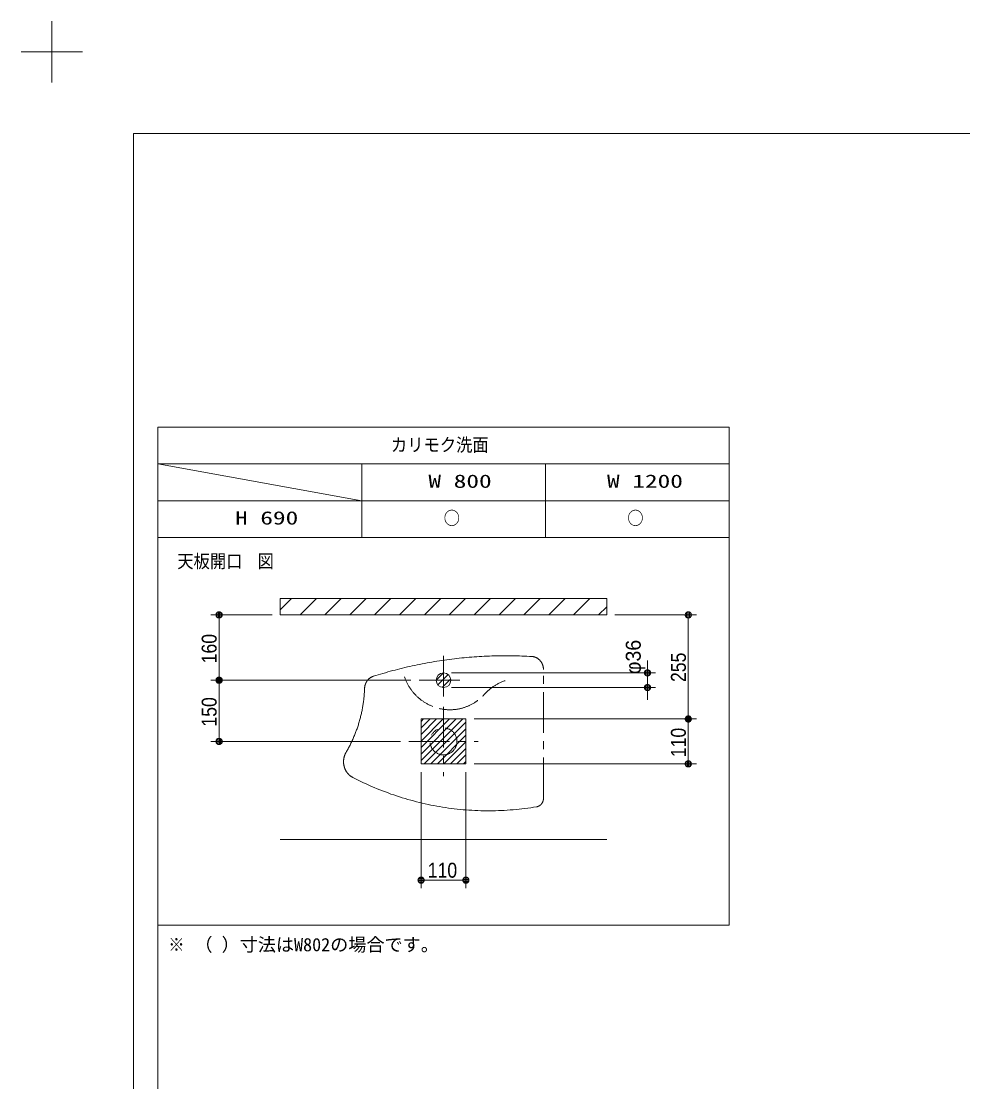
# Model space of a CAD drawing. Units: millimetres, scale not verified. Extents: x -6062 to 6062, y -3045 to 3045.
# Drawn here: x -6062 to -3755, y 446 to 3045 of the extents above; entities that cross this region are included whole.
import ezdxf
from ezdxf.enums import TextEntityAlignment as Align

# ---------------------------------------------------------------- set-up
doc = ezdxf.new("R2010")
doc.units = ezdxf.units.MM
doc.header["$LTSCALE"] = 20
doc.linetypes.add('CHAIN1', pattern=[8, 5, -1, 1, -1])
for name, color, linetype, lineweight in [('0-0_1図面枠', 7, 'Continuous', 9), ('0-2_2寸法-2', 7, 'Continuous', 9), ('0-3_0', 7, 'Continuous', 9), ('0-4_2寸法-1', 7, 'Continuous', 9), ('0-5_3一般', 7, 'Continuous', 9)]:
    doc.layers.add(name, color=color, linetype=linetype, lineweight=lineweight)
doc.styles.add('ＭＳ ゴシック', font='')
doc.styles.add('ＭＳ Ｐゴシック', font='')
doc.styles.get('ＭＳ ゴシック').set_extended_font_data('MS Gothic')
doc.styles.get('ＭＳ Ｐゴシック').set_extended_font_data('MS PGothic')

# ---------------------------------------------------------------- blocks, each defined once
blk = doc.blocks.new('グループ')
at = {"layer": '0-0_1図面枠'}
for p, q in [((-84000, 57900), (-84000, 60900)), ((-85500, 59400), (-82500, 59400))]:
    blk.add_line(p, q, dxfattribs=at)
blk = doc.blocks.new('グループ-2')
at = {"layer": '0-0_1図面枠'}
blk.add_lwpolyline([(-80000, 55400), (80000, 55400), (80000, -55400), (-80000, -55400)], close=True, dxfattribs=at)
blk = doc.blocks.new('図面枠')
at = {"layer": '0-0_1図面枠'}
for name in ['グループ', 'グループ-2']:
    blk.add_blockref(name, (0, 0), dxfattribs=at)
blk = doc.blocks.new('グループ-4')
at = {"layer": '0-0_1図面枠'}
for p, q in [((-78800, 41000), (-78800, -48600)), ((-50800, 39200), (-78800, 39200)), ((-78800, 39200), (-68800, 37400)), ((-68800, 35600), (-68800, 39200)), ((-59800, 35600), (-59800, 39200)), ((-78800, 37400), (-50800, 37400))]:
    blk.add_line(p, q, dxfattribs=at)
for points in [[(-78800, 41000), (-50800, 41000), (-50800, 35600), (-78800, 35600)], [(-78800, 35600), (-50800, 35600), (-50800, 16600), (-78800, 16600)]]:
    blk.add_lwpolyline(points, close=True, dxfattribs=at)
blk = doc.blocks.new('_Dot')
at = {"layer": '0-3_0'}
for p, q in [((-10, 0), (-20, 0)), ((9.78, 2), (-9.78, 2)), ((7.99, 6), (-7.99, 6)), ((9.16, -3.98), (-9.16, -3.98)), ((6, -7.98), (-6, -7.98))]:
    blk.add_line(p, q, dxfattribs=at)
for points in [[(10, 0), (9.92, 1.25), (9.69, 2.49), (9.3, 3.68), (8.76, 4.82), (8.09, 5.88), (7.29, 6.85), (6.37, 7.71), (5.36, 8.44), (4.26, 9.05), (3.09, 9.51), (1.87, 9.82), (0.63, 9.98), (-0.63, 9.98), (-1.87, 9.82), (-3.09, 9.51), (-4.26, 9.05), (-5.36, 8.44), (-6.37, 7.71), (-7.29, 6.85), (-8.09, 5.88), (-8.76, 4.82), (-9.3, 3.68), (-9.69, 2.49), (-9.92, 1.25), (-10, 0), (0, 0)], [(-10, 0), (-9.92, -1.25), (-9.69, -2.49), (-9.3, -3.68), (-8.76, -4.82), (-8.09, -5.88), (-7.29, -6.85), (-6.37, -7.71), (-5.36, -8.44), (-4.26, -9.05), (-3.09, -9.51), (-1.87, -9.82), (-0.63, -9.98), (0.63, -9.98), (1.87, -9.82), (3.09, -9.51), (4.26, -9.05), (5.36, -8.44), (6.37, -7.71), (7.29, -6.85), (8.09, -5.88), (8.76, -4.82), (9.3, -3.68), (9.69, -2.49), (9.92, -1.25), (10, 0), (0, 0)]]:
    blk.add_lwpolyline(points, close=True, dxfattribs=at)

msp = doc.modelspace()

# ---------------------------------------------------------------- linework, layer by layer
at = {"layer": '0-2_2寸法-2'}
for p, q in [((-4527.5, 1463.01), (-4527.5, 1478.01)), ((-5007.5, 1448), (-4507.5, 1448)), ((-4527.5, 1412), (-4527.5, 1448)), ((-5007.5, 1412), (-4507.5, 1412)), ((-4527.5, 1396.99), (-4527.5, 1381.99))]:
    msp.add_line(p, q, dxfattribs=at)
at = {"layer": '0-4_2寸法-1'}
for p, q in [((-5447.5, 1590), (-5597.5, 1590)), ((-4607.5, 1590), (-4407.5, 1590)), ((-5577.5, 1445.01), (-5577.5, 1574.99)), ((-4427.5, 1350.01), (-4427.5, 1574.99)), ((-5107.5, 1430), (-5597.5, 1430)), ((-5107.5, 1430), (-5597.5, 1430)), ((-5577.5, 1414.99), (-5577.5, 1295.01)), ((-4952.5, 1335), (-4407.5, 1335)), ((-4952.5, 1335), (-4407.5, 1335)), ((-4427.5, 1240.01), (-4427.5, 1319.99)), ((-5132.5, 1280), (-5597.5, 1280)), ((-4952.5, 1225), (-4407.5, 1225)), ((-5082.5, 1205), (-5082.5, 920)), ((-4972.5, 1205), (-4972.5, 920)), ((-4987.51, 940), (-5067.49, 940))]:
    msp.add_line(p, q, dxfattribs=at)
at = {"layer": '0-5_3一般'}
for p, q in [((-5427.5, 1602.56), (-5400.06, 1630)), ((-5379.1, 1590), (-5339.1, 1630)), ((-5318.14, 1590), (-5278.14, 1630)), ((-5257.18, 1590), (-5217.18, 1630)), ((-5196.22, 1590), (-5156.22, 1630)), ((-5135.26, 1590), (-5095.26, 1630)), ((-5074.3, 1590), (-5034.3, 1630)), ((-5013.34, 1590), (-4973.34, 1630)), ((-4952.38, 1590), (-4912.38, 1630)), ((-4891.42, 1590), (-4851.42, 1630)), ((-4830.46, 1590), (-4790.46, 1630)), ((-4769.5, 1590), (-4729.5, 1630)), ((-4708.54, 1590), (-4668.54, 1630)), ((-5427.5, 1590), (-4627.5, 1590)), ((-4647.58, 1590), (-4627.5, 1610.08)), ((-5045.5, 1430), (-5027.5, 1448)), ((-5041.13, 1418.37), (-5015.87, 1443.63)), ((-5031.12, 1412.38), (-5009.88, 1433.62)), ((-5082.5, 1329), (-5076.5, 1335)), ((-5082.5, 1313), (-5060.5, 1335)), ((-5082.5, 1297), (-5044.5, 1335)), ((-5082.5, 1281), (-5028.5, 1335)), ((-5082.5, 1265), (-5012.5, 1335)), ((-5082.5, 1249), (-4996.5, 1335)), ((-5082.5, 1233), (-4980.5, 1335)), ((-5074.5, 1225), (-4972.5, 1327)), ((-5058.5, 1225), (-4972.5, 1311)), ((-5042.5, 1225), (-4972.5, 1295)), ((-5026.5, 1225), (-4972.5, 1279)), ((-5010.5, 1225), (-4972.5, 1263)), ((-4994.5, 1225), (-4972.5, 1247)), ((-4978.5, 1225), (-4972.5, 1231)), ((-5427.5, 1040), (-4627.5, 1040)), ((-5427.5, 1040), (-4627.5, 1040))]:
    msp.add_line(p, q, dxfattribs=at)
at = {"layer": '0-5_3一般', "linetype": 'CHAIN1'}
for p, q in [((-5027.5, 1490), (-5027.5, 1370)), ((-5121.73, 1434.48), (-5123.05, 1437.96)), ((-5087.5, 1430), (-4967.5, 1430)), ((-5027.5, 1365), (-5027.5, 1195)), ((-5112.5, 1280), (-4942.5, 1280))]:
    msp.add_line(p, q, dxfattribs=at)
at = {"layer": '0-5_3一般'}
for points in [[(-5427.5, 1630), (-4627.5, 1630), (-4627.5, 1590), (-5427.5, 1590)], [(-5082.5, 1335), (-4972.5, 1335), (-4972.5, 1225), (-5082.5, 1225)], [(-5082.5, 1335), (-4972.5, 1335), (-4972.5, 1225), (-5082.5, 1225)]]:
    msp.add_lwpolyline(points, close=True, dxfattribs=at)
at = {"layer": '0-5_3一般', "linetype": 'CHAIN1'}
for points in [[(-4915.14, 1489.25), (-4921.28, 1489), (-4927.42, 1488.71), (-4933.56, 1488.39), (-4939.69, 1488.04), (-4945.83, 1487.65), (-4951.96, 1487.22), (-4958.09, 1486.76), (-4964.22, 1486.26), (-4970.35, 1485.73), (-4976.47, 1485.16), (-4982.59, 1484.56), (-4988.71, 1483.92), (-4994.82, 1483.25), (-5000.93, 1482.54), (-5007.04, 1481.79), (-5013.14, 1481.01), (-5019.24, 1480.2), (-5025.33, 1479.35), (-5031.42, 1478.47), (-5037.51, 1477.55), (-5043.59, 1476.59), (-5049.67, 1475.6), (-5055.74, 1474.58), (-5061.8, 1473.52), (-5067.86, 1472.42), (-5073.92, 1471.29), (-5079.97, 1470.13), (-5086.01, 1468.93), (-5092.05, 1467.69), (-5098.08, 1466.43), (-5104.1, 1465.12), (-5110.12, 1463.78), (-5116.13, 1462.41), (-5122.14, 1461), (-5128.13, 1459.56), (-5134.12, 1458.08), (-5140.11, 1456.57), (-5146.08, 1455.03), (-5152.05, 1453.44)], [(-4796.08, 1482.93), (-4796.68, 1483.34), (-4797.29, 1483.73), (-4797.9, 1484.1), (-4798.52, 1484.46), (-4799.15, 1484.81), (-4799.79, 1485.13), (-4800.44, 1485.44), (-4801.09, 1485.74), (-4801.75, 1486.02), (-4802.41, 1486.28), (-4803.08, 1486.52), (-4803.75, 1486.75), (-4804.43, 1486.96), (-4805.12, 1487.15), (-4805.8, 1487.33), (-4806.5, 1487.49), (-4807.19, 1487.63), (-4807.89, 1487.75), (-4808.59, 1487.86), (-4809.29, 1487.94), (-4810, 1488.01), (-4810.7, 1488.07), (-4816.84, 1488.42), (-4822.98, 1488.74), (-4829.12, 1489.02), (-4835.26, 1489.26), (-4841.4, 1489.48), (-4847.54, 1489.65), (-4853.69, 1489.79), (-4859.83, 1489.9), (-4865.98, 1489.97), (-4872.13, 1490), (-4878.27, 1490), (-4884.42, 1489.96), (-4890.56, 1489.89), (-4896.71, 1489.78), (-4902.85, 1489.64), (-4909, 1489.46), (-4915.14, 1489.25)], [(-4782.58, 1458.34), (-4782.63, 1459.1), (-4782.71, 1459.85), (-4782.8, 1460.6), (-4782.91, 1461.35), (-4783.03, 1462.1), (-4783.18, 1462.84), (-4783.33, 1463.58), (-4783.51, 1464.32), (-4783.7, 1465.05), (-4783.9, 1465.77), (-4784.13, 1466.49), (-4784.36, 1467.21), (-4784.62, 1467.91), (-4784.89, 1468.62), (-4785.17, 1469.31), (-4785.47, 1470), (-4785.78, 1470.68), (-4786.11, 1471.35), (-4786.46, 1472.01), (-4786.82, 1472.66), (-4787.19, 1473.31), (-4787.58, 1473.94), (-4787.98, 1474.57), (-4788.39, 1475.18), (-4788.82, 1475.78), (-4789.26, 1476.38), (-4789.72, 1476.96), (-4790.19, 1477.53), (-4790.67, 1478.08), (-4791.16, 1478.63), (-4791.66, 1479.16), (-4792.18, 1479.68), (-4792.7, 1480.19), (-4793.24, 1480.68), (-4793.79, 1481.16), (-4794.35, 1481.62), (-4794.92, 1482.07), (-4795.5, 1482.51), (-4796.08, 1482.93)], [(-4788.18, 1125.91), (-4787.88, 1126.25), (-4787.58, 1126.6), (-4787.29, 1126.96), (-4787.01, 1127.32), (-4786.73, 1127.69), (-4786.46, 1128.07), (-4786.2, 1128.45), (-4785.95, 1128.84), (-4785.71, 1129.23), (-4785.47, 1129.63), (-4785.24, 1130.03), (-4785.03, 1130.44), (-4784.82, 1130.86), (-4784.61, 1131.28), (-4784.42, 1131.7), (-4784.24, 1132.13), (-4784.06, 1132.57), (-4783.89, 1133.01), (-4783.74, 1133.45), (-4783.59, 1133.89), (-4783.45, 1134.34), (-4783.32, 1134.79), (-4783.2, 1135.25), (-4783.09, 1135.71), (-4782.99, 1136.17), (-4782.89, 1136.63), (-4782.81, 1137.09), (-4782.74, 1137.56), (-4782.68, 1138.03), (-4782.62, 1138.5), (-4782.58, 1138.97), (-4782.54, 1139.44), (-4782.52, 1139.91), (-4782.5, 1140.38), (-4782.5, 1140.86), (-4782.5, 1456.07), (-4782.51, 1456.83), (-4782.53, 1457.58), (-4782.58, 1458.34)], [(-5187.67, 1443.24), (-5193.58, 1441.42), (-5199.48, 1439.57), (-5200.03, 1439.39), (-5200.58, 1439.19), (-5201.13, 1438.99), (-5201.67, 1438.77), (-5202.21, 1438.54), (-5202.75, 1438.3), (-5203.28, 1438.05), (-5203.81, 1437.79), (-5204.33, 1437.52), (-5204.85, 1437.24), (-5205.36, 1436.94), (-5205.86, 1436.64), (-5206.36, 1436.32), (-5206.86, 1436), (-5207.35, 1435.66), (-5207.83, 1435.32), (-5208.31, 1434.96), (-5208.78, 1434.59), (-5209.24, 1434.22), (-5209.69, 1433.83), (-5210.14, 1433.44), (-5210.59, 1433.04), (-5211.02, 1432.62), (-5211.45, 1432.2), (-5211.87, 1431.77), (-5212.28, 1431.33), (-5212.68, 1430.89), (-5213.08, 1430.43), (-5213.46, 1429.97), (-5213.84, 1429.49), (-5214.21, 1429.01), (-5214.57, 1428.53), (-5214.92, 1428.03), (-5215.27, 1427.53), (-5215.6, 1427.02), (-5215.92, 1426.51), (-5216.24, 1425.98)], [(-5152.05, 1453.44), (-5158, 1451.83), (-5163.95, 1450.18), (-5169.9, 1448.5), (-5175.83, 1446.78), (-5181.76, 1445.03), (-5187.67, 1443.24)], [(-5216.24, 1425.98), (-5216.55, 1425.45), (-5216.84, 1424.92), (-5217.13, 1424.38), (-5217.4, 1423.83), (-5217.67, 1423.28), (-5217.93, 1422.72), (-5218.17, 1422.16), (-5218.41, 1421.59), (-5218.63, 1421.01), (-5218.85, 1420.44), (-5219.05, 1419.85), (-5219.25, 1419.27), (-5219.43, 1418.68), (-5219.6, 1418.08), (-5219.77, 1417.48), (-5219.92, 1416.88), (-5220.06, 1416.28), (-5220.19, 1415.67), (-5220.31, 1415.06), (-5220.41, 1414.45), (-5220.51, 1413.84), (-5220.59, 1413.22), (-5220.67, 1412.61), (-5220.73, 1411.99), (-5220.78, 1411.37), (-5220.82, 1410.75), (-5220.85, 1410.12), (-5220.96, 1407.53), (-5221.09, 1404.93), (-5221.23, 1402.34), (-5221.4, 1399.75), (-5221.58, 1397.15), (-5221.79, 1394.56), (-5222.02, 1391.98), (-5222.26, 1389.39), (-5222.53, 1386.81), (-5222.81, 1384.23), (-5223.12, 1381.65), (-5223.44, 1379.07)], [(-5223.44, 1379.07), (-5223.78, 1376.5), (-5224.15, 1373.93), (-5224.53, 1371.36), (-5224.93, 1368.8), (-5225.35, 1366.24), (-5225.79, 1363.69), (-5226.25, 1361.13), (-5226.73, 1358.59), (-5227.23, 1356.04), (-5227.75, 1353.5), (-5228.29, 1350.97), (-5228.85, 1348.44), (-5229.42, 1345.92), (-5230.02, 1343.4), (-5230.63, 1340.88), (-5231.27, 1338.37), (-5231.92, 1335.87), (-5232.59, 1333.37), (-5233.28, 1330.88), (-5233.99, 1328.4), (-5234.72, 1325.92), (-5235.47, 1323.45), (-5236.23, 1320.98), (-5237.02, 1318.52), (-5237.82, 1316.07), (-5238.64, 1313.63), (-5239.49, 1311.19), (-5240.35, 1308.76), (-5241.22, 1306.34), (-5242.12, 1303.92), (-5243.03, 1301.51), (-5243.97, 1299.12), (-5244.92, 1296.73), (-5245.89, 1294.34), (-5246.87, 1291.97), (-5247.88, 1289.6), (-5248.9, 1287.25), (-5249.94, 1284.9), (-5251, 1282.56)], [(-4929.61, 1392.84), (-4930.32, 1392.02), (-4931.69, 1390.66)], [(-5251, 1282.56), (-5252.08, 1280.24), (-5253.18, 1277.92), (-5254.29, 1275.61), (-5255.42, 1273.31), (-5256.56, 1271.02), (-5257.73, 1268.74), (-5258.91, 1266.47), (-5260.11, 1264.21), (-5261.33, 1261.97), (-5262.56, 1259.73), (-5263.81, 1257.5), (-5265.08, 1255.29), (-5266.36, 1253.08), (-5266.64, 1252.6), (-5266.91, 1252.12), (-5267.17, 1251.64), (-5267.43, 1251.15), (-5267.68, 1250.66), (-5267.93, 1250.16), (-5268.17, 1249.66), (-5268.41, 1249.16), (-5268.63, 1248.66), (-5268.86, 1248.15), (-5269.07, 1247.63), (-5269.28, 1247.12), (-5269.48, 1246.6), (-5269.68, 1246.08), (-5269.87, 1245.56), (-5270.06, 1245.03), (-5270.23, 1244.5), (-5270.4, 1243.97), (-5270.57, 1243.44), (-5270.73, 1242.9), (-5270.88, 1242.36), (-5271.02, 1241.82), (-5271.16, 1241.28), (-5271.29, 1240.74), (-5271.42, 1240.19), (-5271.53, 1239.65)], [(-5271.53, 1239.65), (-5271.65, 1239.1), (-5271.75, 1238.55), (-5271.85, 1237.99), (-5271.94, 1237.44), (-5272.02, 1236.89), (-5272.1, 1236.33), (-5272.17, 1235.77), (-5272.23, 1235.22), (-5272.29, 1234.66), (-5272.34, 1234.1), (-5272.39, 1233.54), (-5272.42, 1232.98), (-5272.45, 1232.42), (-5272.47, 1231.86), (-5272.49, 1231.29), (-5272.5, 1230.73), (-5272.5, 1230.17), (-5272.5, 1229.61), (-5272.48, 1229.05), (-5272.46, 1228.49), (-5272.44, 1227.92), (-5272.41, 1227.36), (-5272.37, 1226.8), (-5272.32, 1226.24), (-5272.27, 1225.68), (-5272.21, 1225.13), (-5272.14, 1224.57), (-5272.07, 1224.01), (-5271.99, 1223.46), (-5271.9, 1222.9), (-5271.81, 1222.35), (-5271.71, 1221.8), (-5271.6, 1221.25), (-5271.48, 1220.7), (-5271.36, 1220.15), (-5271.24, 1219.61), (-5271.1, 1219.07), (-5270.96, 1218.53), (-5270.81, 1217.99)], [(-5270.81, 1217.99), (-5270.66, 1217.45), (-5270.5, 1216.91), (-5270.33, 1216.38), (-5270.16, 1215.85), (-5269.98, 1215.32), (-5269.79, 1214.8), (-5269.6, 1214.28), (-5269.4, 1213.76), (-5269.19, 1213.24), (-5268.98, 1212.73), (-5268.76, 1212.22), (-5268.54, 1211.71), (-5268.3, 1211.2), (-5268.07, 1210.7), (-5267.82, 1210.21), (-5267.58, 1209.71), (-5267.32, 1209.22), (-5267.06, 1208.73), (-5266.79, 1208.25), (-5266.52, 1207.77), (-5266.24, 1207.3), (-5265.95, 1206.82), (-5265.66, 1206.36), (-5265.37, 1205.89), (-5265.07, 1205.43), (-5264.76, 1204.98), (-5264.45, 1204.53), (-5264.13, 1204.08), (-5263.8, 1203.64), (-5263.47, 1203.2), (-5263.14, 1202.77), (-5262.8, 1202.34), (-5262.45, 1201.92), (-5262.1, 1201.5), (-5261.75, 1201.09), (-5261.39, 1200.68), (-5261.02, 1200.28), (-5260.65, 1199.88), (-5260.28, 1199.49)], [(-5260.28, 1199.49), (-5259.9, 1199.11), (-5259.51, 1198.72), (-5259.12, 1198.35), (-5258.73, 1197.98), (-5258.33, 1197.61), (-5257.93, 1197.25), (-5257.52, 1196.9), (-5257.11, 1196.55), (-5256.69, 1196.21), (-5256.27, 1195.87), (-5255.85, 1195.54), (-5255.42, 1195.22), (-5254.99, 1194.9), (-5254.55, 1194.59), (-5254.11, 1194.28), (-5253.67, 1193.99), (-5253.22, 1193.69), (-5252.77, 1193.41), (-5252.32, 1193.12), (-5251.86, 1192.85), (-5251.4, 1192.58), (-5250.94, 1192.32), (-5250.47, 1192.07), (-5250, 1191.82), (-5243.48, 1188.48), (-5236.93, 1185.2), (-5230.35, 1181.99), (-5223.74, 1178.85), (-5217.1, 1175.78), (-5210.44, 1172.77), (-5203.75, 1169.83), (-5197.04, 1166.96), (-5190.3, 1164.15), (-5183.53, 1161.42), (-5176.74, 1158.75), (-5169.93, 1156.15), (-5163.1, 1153.62), (-5156.24, 1151.16), (-5149.37, 1148.77)], [(-5149.37, 1148.77), (-5142.47, 1146.45), (-5135.55, 1144.2), (-5128.62, 1142.02), (-5121.66, 1139.91), (-5114.69, 1137.87), (-5107.69, 1135.91), (-5100.69, 1134.01), (-5093.66, 1132.18), (-5086.62, 1130.43), (-5079.56, 1128.74), (-5072.49, 1127.13), (-5065.41, 1125.59), (-5058.31, 1124.12), (-5051.2, 1122.73), (-5044.08, 1121.4), (-5036.94, 1120.15), (-5029.8, 1118.97), (-5022.64, 1117.86), (-5015.48, 1116.83), (-5008.31, 1115.87), (-5001.13, 1114.98), (-4993.94, 1114.16), (-4986.74, 1113.42), (-4979.54, 1112.75), (-4972.33, 1112.15), (-4965.12, 1111.62), (-4957.9, 1111.17), (-4950.68, 1110.79), (-4943.46, 1110.49), (-4936.24, 1110.26), (-4929.01, 1110.1), (-4921.78, 1110.01), (-4914.55, 1110), (-4907.32, 1110.06), (-4900.1, 1110.19), (-4892.87, 1110.4), (-4885.64, 1110.68), (-4878.42, 1111.04), (-4871.21, 1111.46)], [(-4871.21, 1111.46), (-4863.99, 1111.96), (-4856.78, 1112.54), (-4849.58, 1113.18), (-4842.38, 1113.9), (-4835.19, 1114.69), (-4828.01, 1115.56), (-4820.83, 1116.5), (-4813.67, 1117.51), (-4806.51, 1118.59), (-4799.36, 1119.74), (-4798.92, 1119.82), (-4798.49, 1119.91), (-4798.06, 1120.01), (-4797.63, 1120.12), (-4797.2, 1120.24), (-4796.78, 1120.37), (-4796.36, 1120.5), (-4795.94, 1120.65), (-4795.52, 1120.81), (-4795.11, 1120.98), (-4794.7, 1121.16), (-4794.3, 1121.35), (-4793.9, 1121.54), (-4793.5, 1121.75), (-4793.11, 1121.97), (-4792.72, 1122.19), (-4792.34, 1122.43), (-4791.96, 1122.67), (-4791.59, 1122.92), (-4791.22, 1123.19), (-4790.86, 1123.46), (-4790.5, 1123.73), (-4790.15, 1124.02), (-4789.81, 1124.32), (-4789.47, 1124.62), (-4789.14, 1124.93), (-4788.81, 1125.25), (-4788.5, 1125.58), (-4788.18, 1125.91)]]:
    msp.add_lwpolyline(points, dxfattribs=at)
at = {"layer": '0-5_3一般'}
msp.add_circle((-5027.5, 1430), 18, dxfattribs=at)
msp.add_circle((-5027.5, 1430), 18, dxfattribs=at)
at = {"layer": '0-5_3一般', "linetype": 'CHAIN1'}
msp.add_circle((-5027.5, 1280), 33, dxfattribs=at)
for centre, radius, start, end in [((-5010.33, 1476.49), 119.06, 200.66442, 256.59368), ((-4836.18, 1312.34), 123.33, 109.09792, 139.25124), ((-5011.67, 1470.86), 113.27, 256.59368, 314.92282)]:
    msp.add_arc(centre, radius, start, end, dxfattribs=at)

# ---------------------------------------------------------------- block references
at = {"layer": '0-0_1図面枠', "xscale": 0.05, "yscale": 0.05}
for name in ['図面枠', 'グループ-4']:
    msp.add_blockref(name, (-1787.5, 0), dxfattribs=at)
at = {"layer": '0-2_2寸法-2', "xscale": 0.7503418, "yscale": 0.7503418}
for p, rotation in [((-4527.5, 1448), 270), ((-4527.5, 1412), 90)]:
    msp.add_blockref('_Dot', p, dxfattribs=dict(at, rotation=rotation))
at = {"layer": '0-4_2寸法-1', "xscale": 0.7503418, "yscale": 0.7503418}
for p, rotation in [((-5577.5, 1590), 90), ((-4427.5, 1590), 90), ((-5577.5, 1430), 270), ((-5577.5, 1430), 90), ((-4427.5, 1335), 270), ((-4427.5, 1335), 90), ((-5577.5, 1280), 270), ((-4427.5, 1225), 270), ((-5082.5, 940), 180)]:
    msp.add_blockref('_Dot', p, dxfattribs=dict(at, rotation=rotation))
msp.add_blockref('_Dot', (-4972.5, 940), dxfattribs=at)

# ---------------------------------------------------------------- texts
at = {"layer": '0-0_1図面枠', "style": 'ＭＳ ゴシック'}
for s, width, p in [('カリモク洗面', 0.9, (-5156.39, 1980.86)), ('W 800', 1.4, (-5064.45, 1891.74)), ('W 1200', 1.4, (-4626.75, 1891.74)), ('○', 0.9, (-5027.09, 1801.25)), ('○', 0.9, (-4577.09, 1801.25)), ('H 690', 1.4, (-5538.49, 1801.74)), ('天板開口', 0.9, (-5680, 1695.64)), ('図', 0.9, (-5483.27, 1695.64)), ('※', 0.9, (-5702.1, 756.01))]:
    msp.add_text(s, height=32.55, dxfattribs=dict(at, width=width)).set_placement(p, align=Align.BOTTOM_LEFT)
msp.add_text('（ ）寸法はW802の場合です。', height=32.55, dxfattribs=at).set_placement((-5637.93, 756.01), align=Align.BOTTOM_LEFT)
at = {"layer": '0-2_2寸法-2', "style": 'ＭＳ Ｐゴシック'}
msp.add_text('φ36', height=36.66, rotation=90, dxfattribs=at).set_placement((-4533.06, 1444.57), align=Align.BOTTOM_LEFT)
at = {"layer": '0-4_2寸法-1', "style": 'ＭＳ Ｐゴシック', "width": 0.9}
for s, p in [('160', (-5572.54, 1471.39)), ('255', (-4422.44, 1425.61)), ('150', (-5572.54, 1316.39)), ('110', (-4422.54, 1241.39))]:
    msp.add_text(s, height=36.66, rotation=90, dxfattribs=at).set_placement(p, align=Align.BOTTOM_LEFT)
msp.add_text('110', height=36.66, dxfattribs=at).set_placement((-5066.11, 935.04), align=Align.BOTTOM_LEFT)

doc.saveas('drawing.dxf')
